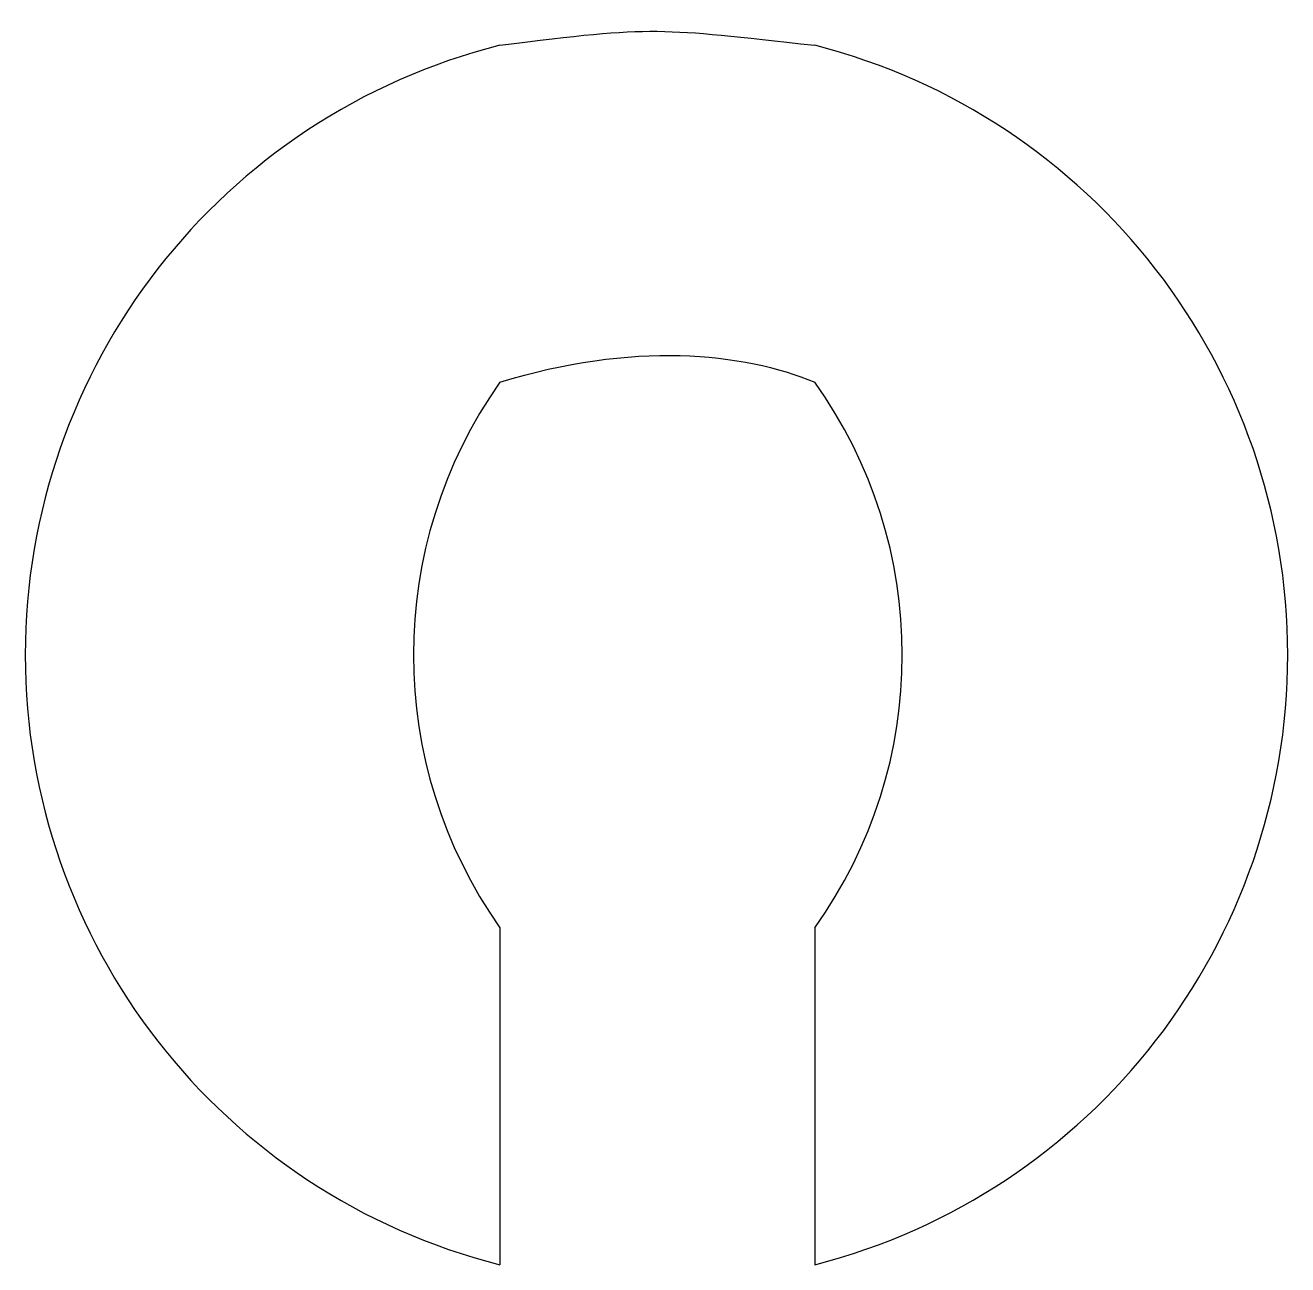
# Model space of a CAD drawing. Extents: x -20.1 to 20, y -40.3 to -1.
import ezdxf

# ---------------------------------------------------------------- set-up
doc = ezdxf.new("R2010")
doc.units = 0
doc.header["$MEASUREMENT"] = 0
doc.layers.add('MODELSKETCH_VISIBLE', color=7, linetype='CONTINUOUS')

msp = doc.modelspace()

# ---------------------------------------------------------------- linework, layer by layer
at = {"layer": 'MODELSKETCH_VISIBLE'}
for p, q in [((-5, -29.613), (-5, -40.317)), ((5, -29.613), (5, -40.317))]:
    msp.add_line(p, q, dxfattribs=at)
for centre, radius, start, end in [((-0.096, -20.952), 19.976, 104.2105, 255.7895), ((0.029, -20.952), 19.993, 284.3982, 75.6018), ((7.293, -20.952), 15.037, 144.8357, 215.1643), ((-7.097, -20.952), 14.878, 324.4014, 35.5986)]:
    msp.add_arc(centre, radius, start, end, dxfattribs=at)
for points in [[(-5, -1.587), (0, -0.952), (0, -1.045), (5, -1.587)], [(-5, -12.292), (-0.813, -10.986), (2.741, -11.335), (5, -12.292)]]:
    msp.add_open_spline(points, degree=3, dxfattribs=at)

doc.saveas('drawing.dxf')
